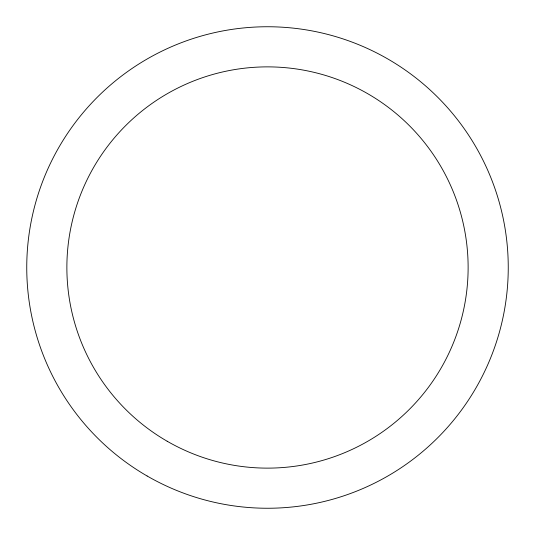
<?xml version="1.0" encoding="UTF-8"?>
<svg xmlns="http://www.w3.org/2000/svg" width="535" height="535" viewBox="0 0 535 535"><rect width="100%" height="100%" fill="white"/><g stroke="black" fill="none" stroke-linecap="round" stroke-linejoin="round"><path stroke-width="0.8" d="M147.125 475.996A240.75 240.75 0 0 0 508.25 267.5A240.75 240.75 0 0 0 147.125 59.004A240.75 240.75 0 0 0 147.125 475.996M167.188 441.248A200.625 200.625 0 0 0 468.125 267.5A200.625 200.625 0 0 0 167.188 93.752A200.625 200.625 0 0 0 167.188 441.248"/></g></svg>
